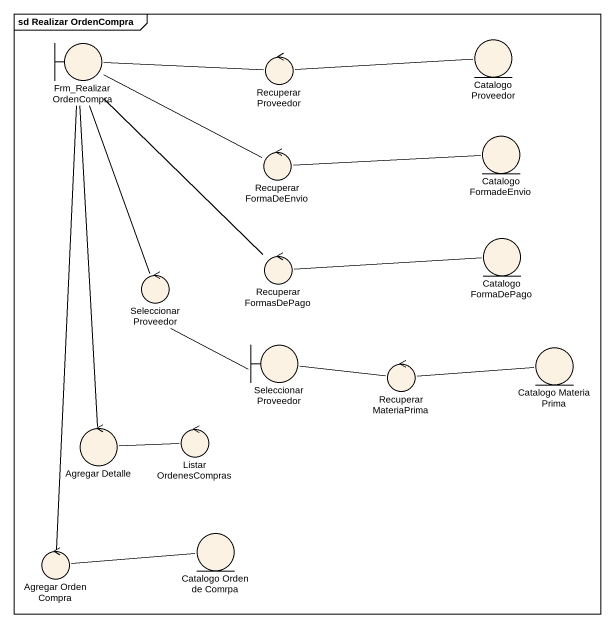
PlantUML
@startuml
mainframe sd Realizar OrdenCompra
boundary Frm_RealizarOrdenCompra #FCF2E3
control "Recuperar Proveedor" as Recuperar_Proveedor #FCF2E3
entity "Catalogo Proveedor" as Catalogo_Proveedor #FCF2E3
entity "Catalogo FormadeEnvio" as Catalogo_FormadeEnvio #FCF2E3
control "Recuperar FormaDeEnvio" as Recuperar_FormaDeEnvio #FCF2E3
control "Recuperar FormasDePago" as Recuperar_FormasDePago #FCF2E3
entity "Catalogo FormaDePago" as Catalogo_FormaDePago #FCF2E3
control "Seleccionar Proveedor" as Seleccionar_Proveedor #FCF2E3
boundary "Seleccionar Proveedor" as Seleccionar_Proveedor_2 #FCF2E3
control "Recuperar MateriaPrima" as Recuperar_MateriaPrima #FCF2E3
entity "Catalogo Materia Prima" as Catalogo_Materia_Prima #FCF2E3
control "Agregar Detalle" as Agregar_Detalle #FCF2E3
control "Listar OrdenesCompras" as Listar_OrdenesCompras #FCF2E3
entity "Catalogo Orden de Comrpa" as Catalogo_Orden_de_Comrpa #FCF2E3
control "Agregar Orden Compra" as Agregar_Orden_Compra #FCF2E3
Frm_RealizarOrdenCompra -right- Recuperar_Proveedor
Frm_RealizarOrdenCompra -right- Recuperar_FormaDeEnvio
Frm_RealizarOrdenCompra -- Recuperar_FormasDePago
Frm_RealizarOrdenCompra -- Seleccionar_Proveedor
Frm_RealizarOrdenCompra -- Agregar_Detalle
Frm_RealizarOrdenCompra -- Agregar_Orden_Compra
Recuperar_Proveedor -right- Catalogo_Proveedor
Recuperar_FormaDeEnvio -right- Catalogo_FormadeEnvio
Recuperar_FormasDePago -right- Catalogo_FormaDePago
Seleccionar_Proveedor -- Seleccionar_Proveedor_2
Seleccionar_Proveedor_2 -right- Recuperar_MateriaPrima
Recuperar_MateriaPrima -right- Catalogo_Materia_Prima
Agregar_Detalle -right- Listar_OrdenesCompras
Agregar_Orden_Compra -right- Catalogo_Orden_de_Comrpa
@enduml
